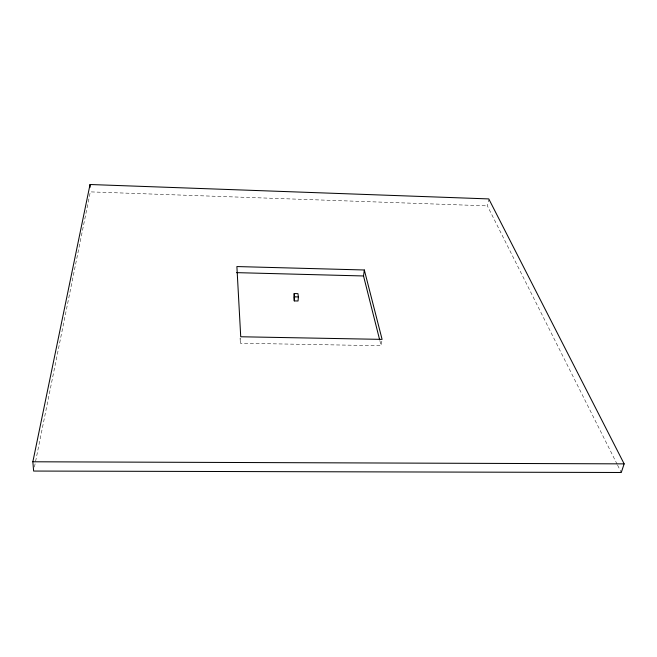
<?xml version="1.0" encoding="UTF-8"?>
<svg xmlns="http://www.w3.org/2000/svg" width="657" height="657" viewBox="0 0 657 657"><rect width="100%" height="100%" fill="white"/><g stroke="black" fill="none" stroke-linecap="round" stroke-linejoin="round"><path stroke-width="0.49" stroke-dasharray="3.29 2.46" d="M381.824 341.197L381.15 345.738L240.355 343.233L240.618 338.61M617.128 464.244L487.395 205.879L488.594 199.909M34.443 467.037L90.313 191.877L487.395 205.879M617.588 465.156L621.267 472.49M379.91 340.819L381.15 345.738M240.076 338.117L240.355 343.233"/><path stroke-width="0.99" d="M294.18 293.548L293.819 297.596L294.279 300.906L298.032 300.996L298.409 296.931L297.933 293.638L294.18 293.548L294.64 296.849L294.279 300.906M379.656 339.841L363.526 275.965L364.323 269.986L236.89 266.553L240.725 336.762L382.095 339.382L364.323 269.986M32.85 461.781L90.042 184.51L488.792 198.915L624.15 463.867L621.267 472.49L33.63 471.053L32.85 461.781L624.15 463.867M294.64 296.849L298.409 296.931M236.569 272.639L363.526 275.965M90.042 184.51L90.14 187.278"/></g></svg>
